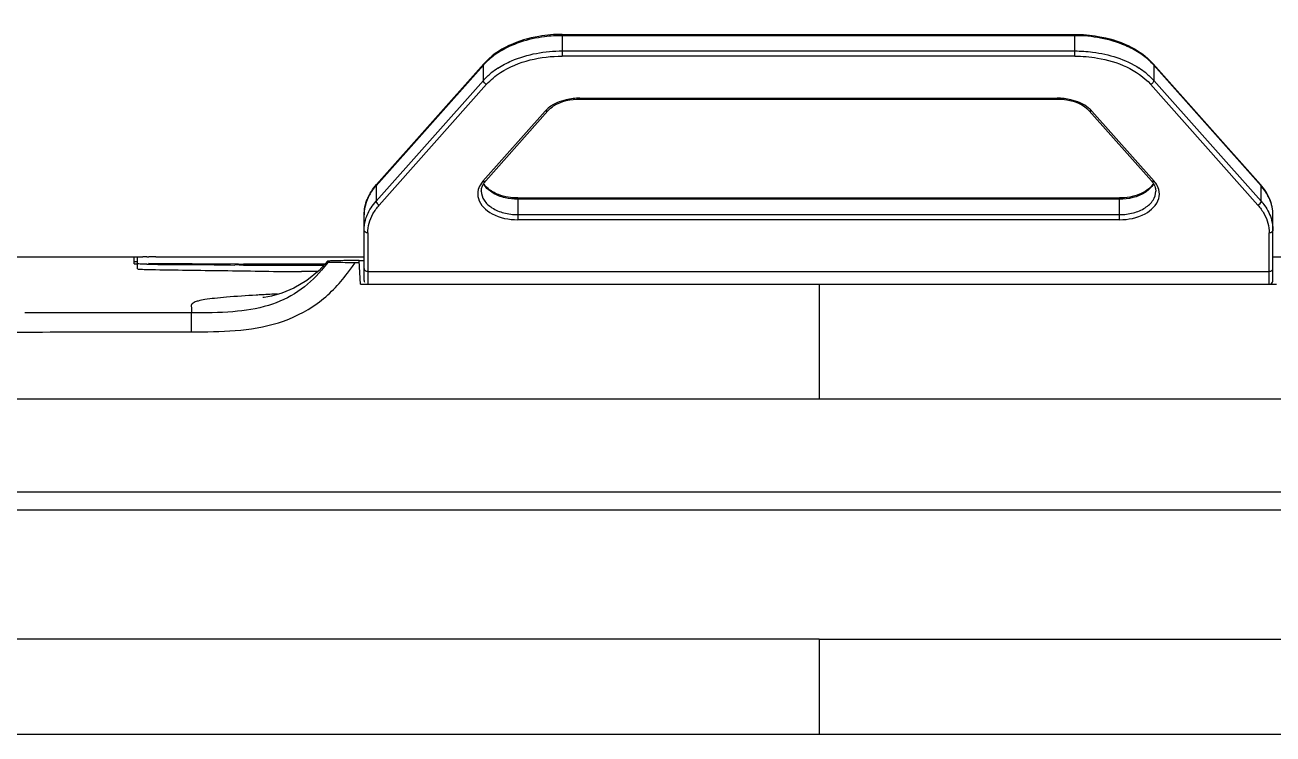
# Model space of a CAD drawing. Header units: millimetres. Extents: x 7426 to 8300, y 123 to 421.
# Drawn here: x 7974.36 to 7991.52, y 211.53 to 221.28 of the extents above; entities that cross this region are included whole.
import ezdxf

# ---------------------------------------------------------------- set-up
doc = ezdxf.new("R2010")
doc.units = ezdxf.units.MM
doc.layers.add('20_ALL_FEATURES', color=7, linetype='Continuous')

msp = doc.modelspace()

# ---------------------------------------------------------------- linework, layer by layer
at = {"layer": '20_ALL_FEATURES', "color": 7, "linetype": 'Continuous'}
for p, q in [((7981.748, 221.148), (7981.748, 220.849)), ((7981.748, 221.148), (7988.797, 221.148)), ((7988.797, 221.13), (7981.748, 221.13)), ((7988.797, 220.849), (7988.797, 221.148)), ((7981.748, 220.92), (7988.797, 220.92)), ((7988.797, 220.849), (7981.748, 220.849)), ((7980.662, 220.726), (7979.187, 219.066)), ((7979.193, 219.083), (7980.668, 220.743)), ((7980.662, 220.726), (7980.668, 220.743)), ((7980.662, 220.515), (7980.662, 220.726)), ((7989.876, 220.743), (7991.352, 219.083)), ((7989.876, 220.743), (7989.876, 220.743)), ((7989.876, 220.743), (7989.882, 220.726)), ((7989.882, 220.726), (7989.882, 220.515)), ((7991.358, 219.066), (7989.882, 220.726)), ((7979.187, 218.855), (7980.662, 220.515)), ((7979.23, 218.801), (7980.706, 220.461)), ((7989.839, 220.461), (7991.314, 218.801)), ((7989.882, 220.515), (7991.358, 218.855)), ((7981.991, 220.271), (7981.991, 220.259)), ((7981.991, 220.271), (7988.554, 220.271)), ((7981.991, 220.259), (7988.554, 220.259)), ((7988.554, 220.259), (7988.554, 220.271)), ((7981.513, 220.093), (7980.656, 219.129)), ((7980.694, 219.134), (7981.551, 220.098)), ((7988.994, 220.098), (7989.851, 219.134)), ((7989.888, 219.129), (7989.031, 220.093)), ((7979.193, 219.083), (7979.187, 219.066)), ((7979.187, 219.066), (7979.187, 218.855)), ((7991.358, 219.066), (7991.352, 219.083)), ((7991.358, 218.855), (7991.358, 219.066)), ((7981.134, 218.899), (7981.134, 218.6)), ((7981.134, 218.899), (7989.411, 218.899)), ((7989.411, 218.881), (7981.134, 218.881)), ((7989.411, 218.6), (7989.411, 218.899)), ((7979.022, 217.764), (7979.022, 218.667)), ((7981.134, 218.67), (7989.411, 218.67)), ((7989.411, 218.6), (7981.134, 218.6)), ((7991.522, 217.764), (7991.522, 218.667)), ((7979.072, 218.418), (7979.072, 217.714)), ((7991.472, 217.714), (7991.472, 218.418)), ((7975.857, 217.994), (7975.857, 218.084)), ((7975.907, 217.998), (7975.907, 218.088)), ((7975.926, 218.089), (7975.98, 218.09)), ((7976.032, 218.09), (7976.06, 218.09)), ((7976.157, 218.09), (7979.022, 218.09)), ((7978.522, 218.033), (7978.402, 217.902)), ((7978.932, 218.044), (7978.956, 218.044)), ((7978.972, 217.714), (7978.956, 218.033)), ((7991.522, 218.09), (7994.407, 218.09)), ((7975.907, 217.924), (7975.907, 217.996)), ((7977.262, 217.99), (7976.055, 217.996)), ((7977.262, 217.976), (7977.262, 217.99)), ((7977.295, 217.99), (7977.262, 217.99)), ((7977.364, 217.989), (7977.364, 217.976)), ((7978.483, 217.989), (7977.364, 217.989)), ((7977.364, 217.976), (7978.471, 217.976)), ((7978.383, 217.886), (7978.161, 217.886)), ((7978.522, 218.013), (7978.436, 217.904)), ((7978.938, 218.008), (7978.899, 218.008)), ((7978.957, 218.008), (7978.938, 218.008)), ((7979.072, 217.889), (7991.472, 217.889)), ((7978.972, 217.714), (7991.572, 217.714)), ((7985.282, 217.714), (7985.282, 216.133)), ((7976.647, 217.319), (7974.357, 217.318)), ((7976.646, 217.059), (7976.647, 217.32)), ((7952.082, 214.86), (8018.497, 214.86)), ((7952.122, 214.61), (8018.443, 214.61)), ((7985.282, 212.83), (7959.709, 212.83)), ((7993.914, 212.829), (7976.641, 212.83)), ((7985.282, 212.83), (7985.282, 211.527)), ((8010.855, 212.829), (7985.282, 212.829)), ((7953.374, 211.527), (8017.189, 211.527))]:
    msp.add_line(p, q, dxfattribs=at)
for points in [[(7975.903, 218.084), (7972.866, 218.083), (7971.914, 218.088), (7970.977, 218.111), (7970.023, 218.195), (7969.539, 218.296)], [(7978.402, 217.902), (7978.234, 217.763), (7978.057, 217.66), (7977.889, 217.591), (7977.746, 217.55), (7977.647, 217.531), (7977.627, 217.528)]]:
    msp.add_lwpolyline(points, dxfattribs=at)
for centre, radius, start, end in [((7981.268, 220.187), 0.811, 137.3152, 138.361), ((7981.443, 219.781), 1.073, 122.8528, 128.8322), ((7989.101, 219.781), 1.073, 51.1675, 57.1469), ((7989.276, 220.187), 0.811, 41.6387, 42.6845), ((7980.895, 219.223), 0.266, 208.2813, 212.7479), ((7980.878, 219.229), 0.25, 211.4675, 215.0389), ((7989.667, 219.229), 0.25, 324.9495, 328.5343), ((7976.1, 207.153), 10.937, 90.357, 90.629), ((7976.155, 197.502), 20.588, 89.9948, 90.2631), ((7976.017, 221.326), 3.332, 268.1015, 268.7107), ((7976.076, 223.853), 5.86, 268.6976, 269.1199), ((7976.122, 226.802), 8.809, 269.1097, 269.4301), ((7977.361, 229.328), 11.347, 269.3972, 270.0133), ((7977.363, 239.402), 21.412, 269.8174, 270.0018), ((7979.072, 217.764), 0.05, 179.9999, 209.9999), ((7991.472, 217.764), 0.05, 299.9999, 359.9999), ((7978.923, 193.591), 24.011, 93.1126, 93.3029), ((7979.021, 191.759), 25.846, 92.6418, 93.1097)]:
    msp.add_arc(centre, radius, start, end, dxfattribs=at)
for points, knots in [([(7965.255, 221.277), (7965.492, 220.9), (7965.883, 220.317), (7966.451, 219.534), (7966.941, 218.905), (7967.487, 218.29), (7968.027, 217.843), (7968.517, 217.558), (7969.047, 217.341), (7969.749, 217.176), (7970.609, 217.108), (7971.757, 217.056), (7973.196, 217.047), (7974.921, 217.058), (7976.071, 217.06), (7976.646, 217.059)], [0, 0, 0, 0, 0.1014, 0.159539, 0.220267, 0.28272, 0.346468, 0.378768, 0.41125, 0.47646, 0.541873, 0.607313, 0.738206, 0.869103, 1, 1, 1, 1]), ([(7981.748, 221.148), (7981.64, 221.148), (7981.254, 221.117), (7980.856, 220.954), (7980.668, 220.743)], [0, 0, 0, 0, 0.275738, 1, 1, 1, 1]), ([(7981.748, 221.13), (7981.666, 221.13), (7981.359, 221.111), (7981.051, 221.016), (7980.861, 220.893)], [0, 0, 0, 0, 0.265329, 1, 1, 1, 1]), ([(7988.797, 221.148), (7988.904, 221.148), (7989.29, 221.117), (7989.689, 220.954), (7989.876, 220.743)], [0, 0, 0, 0, 0.275738, 1, 1, 1, 1]), ([(7989.684, 220.893), (7989.624, 220.932), (7989.349, 221.075), (7989.034, 221.13), (7988.797, 221.13)], [0, 0, 0, 0, 0.232245, 1, 1, 1, 1]), ([(7980.861, 220.893), (7980.843, 220.882), (7980.776, 220.835), (7980.713, 220.781), (7980.672, 220.737)], [0, 0, 0, 0, 0.260787, 1, 1, 1, 1]), ([(7980.706, 220.461), (7980.761, 220.523), (7981.057, 220.764), (7981.454, 220.849), (7981.748, 220.849)], [0, 0, 0, 0, 0.220569, 1, 1, 1, 1]), ([(7980.861, 220.683), (7980.921, 220.722), (7981.195, 220.865), (7981.511, 220.92), (7981.748, 220.92)], [0, 0, 0, 0, 0.232245, 1, 1, 1, 1]), ([(7988.797, 220.92), (7988.879, 220.92), (7989.186, 220.9), (7989.494, 220.806), (7989.684, 220.683)], [0, 0, 0, 0, 0.265329, 1, 1, 1, 1]), ([(7988.797, 220.849), (7988.901, 220.849), (7989.273, 220.819), (7989.658, 220.664), (7989.839, 220.461)], [0, 0, 0, 0, 0.277507, 1, 1, 1, 1]), ([(7989.872, 220.737), (7989.859, 220.751), (7989.801, 220.809), (7989.736, 220.859), (7989.684, 220.893)], [0, 0, 0, 0, 0.239574, 1, 1, 1, 1]), ([(7981.551, 220.098), (7981.573, 220.123), (7981.698, 220.224), (7981.866, 220.259), (7981.991, 220.259)], [0, 0, 0, 0, 0.213551, 1, 1, 1, 1]), ([(7981.802, 220.249), (7981.758, 220.239), (7981.702, 220.221), (7981.649, 220.194), (7981.637, 220.188)], [0, 0, 0, 0, 0.759837, 1, 1, 1, 1]), ([(7988.554, 220.259), (7988.598, 220.259), (7988.755, 220.246), (7988.918, 220.183), (7988.994, 220.098)], [0, 0, 0, 0, 0.281942, 1, 1, 1, 1]), ([(7988.908, 220.188), (7988.896, 220.194), (7988.843, 220.22), (7988.786, 220.239), (7988.743, 220.249)], [0, 0, 0, 0, 0.240162, 1, 1, 1, 1]), ([(7981.637, 220.188), (7981.624, 220.181), (7981.58, 220.155), (7981.539, 220.121), (7981.513, 220.093)], [0, 0, 0, 0, 0.265154, 1, 1, 1, 1]), ([(7989.031, 220.093), (7989.023, 220.102), (7988.986, 220.139), (7988.943, 220.169), (7988.908, 220.188)], [0, 0, 0, 0, 0.235336, 1, 1, 1, 1]), ([(7979.022, 218.667), (7979.022, 218.741), (7979.055, 218.895), (7979.141, 219.024), (7979.193, 219.083)], [0, 0, 0, 0, 0.483499, 1, 1, 1, 1]), ([(7980.656, 219.129), (7980.649, 219.12), (7980.621, 219.085), (7980.6, 219.044), (7980.592, 219.013)], [0, 0, 0, 0, 0.263306, 1, 1, 1, 1]), ([(7980.641, 219.042), (7980.643, 219.05), (7980.655, 219.083), (7980.676, 219.113), (7980.694, 219.134)], [0, 0, 0, 0, 0.232747, 1, 1, 1, 1]), ([(7980.963, 218.9), (7980.932, 218.907), (7980.822, 218.941), (7980.717, 219.01), (7980.672, 219.079)], [0, 0, 0, 0, 0.282023, 1, 1, 1, 1]), ([(7980.781, 218.989), (7980.769, 218.996), (7980.729, 219.023), (7980.693, 219.057), (7980.673, 219.086)], [0, 0, 0, 0, 0.272308, 1, 1, 1, 1]), ([(7989.871, 219.086), (7989.865, 219.077), (7989.835, 219.039), (7989.796, 219.008), (7989.764, 218.989)], [0, 0, 0, 0, 0.228864, 1, 1, 1, 1]), ([(7989.851, 219.134), (7989.857, 219.126), (7989.88, 219.099), (7989.896, 219.067), (7989.904, 219.042)], [0, 0, 0, 0, 0.270651, 1, 1, 1, 1]), ([(7989.953, 219.013), (7989.944, 219.044), (7989.924, 219.085), (7989.896, 219.12), (7989.888, 219.129)], [0, 0, 0, 0, 0.736692, 1, 1, 1, 1]), ([(7991.522, 218.667), (7991.522, 218.741), (7991.49, 218.895), (7991.404, 219.024), (7991.352, 219.083)], [0, 0, 0, 0, 0.483499, 1, 1, 1, 1]), ([(7991.522, 218.667), (7991.522, 218.702), (7991.508, 218.848), (7991.431, 218.983), (7991.358, 219.066)], [0, 0, 0, 0, 0.239106, 1, 1, 1, 1]), ([(7979.096, 218.94), (7979.084, 218.918), (7979.043, 218.833), (7979.022, 218.738), (7979.022, 218.667)], [0, 0, 0, 0, 0.259536, 1, 1, 1, 1]), ([(7980.593, 218.89), (7980.618, 218.8), (7980.796, 218.638), (7981.013, 218.6), (7981.134, 218.6)], [0, 0, 0, 0, 0.43702, 1, 1, 1, 1]), ([(7980.634, 218.991), (7980.634, 218.949), (7980.666, 218.855), (7980.783, 218.751), (7980.946, 218.685), (7981.07, 218.67), (7981.134, 218.67)], [0, 0, 0, 0, 0.198479, 0.43038, 0.702534, 1, 1, 1, 1]), ([(7981.134, 218.899), (7981.101, 218.899), (7980.979, 218.906), (7980.857, 218.942), (7980.781, 218.989)], [0, 0, 0, 0, 0.265866, 1, 1, 1, 1]), ([(7989.843, 219.041), (7989.82, 219.015), (7989.697, 218.916), (7989.532, 218.881), (7989.411, 218.881)], [0, 0, 0, 0, 0.220894, 1, 1, 1, 1]), ([(7989.411, 218.67), (7989.475, 218.67), (7989.599, 218.685), (7989.761, 218.751), (7989.879, 218.855), (7989.911, 218.949), (7989.911, 218.991)], [0, 0, 0, 0, 0.297466, 0.56962, 0.801521, 1, 1, 1, 1]), ([(7989.764, 218.989), (7989.74, 218.974), (7989.63, 218.92), (7989.505, 218.899), (7989.411, 218.899)], [0, 0, 0, 0, 0.23008, 1, 1, 1, 1]), ([(7989.411, 218.6), (7989.531, 218.6), (7989.748, 218.638), (7989.927, 218.8), (7989.952, 218.89)], [0, 0, 0, 0, 0.562974, 1, 1, 1, 1]), ([(7979.041, 218.595), (7979.047, 218.618), (7979.08, 218.713), (7979.136, 218.798), (7979.187, 218.855)], [0, 0, 0, 0, 0.239116, 1, 1, 1, 1]), ([(7991.358, 218.855), (7991.375, 218.836), (7991.438, 218.758), (7991.484, 218.666), (7991.504, 218.595)], [0, 0, 0, 0, 0.263922, 1, 1, 1, 1]), ([(7979.072, 218.418), (7979.066, 218.418), (7979.044, 218.421), (7979.022, 218.441), (7979.022, 218.457)], [0, 0, 0, 0, 0.291578, 1, 1, 1, 1]), ([(7991.522, 218.457), (7991.522, 218.441), (7991.5, 218.421), (7991.479, 218.418), (7991.472, 218.418)], [0, 0, 0, 0, 0.708422, 1, 1, 1, 1]), ([(7975.907, 218.022), (7975.902, 218.022), (7975.887, 218.022), (7975.872, 218.021), (7975.863, 218.021)], [0, 0, 0, 0, 0.336854, 1, 1, 1, 1]), ([(7975.907, 218.088), (7975.907, 218.089), (7975.917, 218.087), (7975.921, 218.089), (7975.926, 218.089)], [0, 0, 0, 0, 0.254305, 1, 1, 1, 1]), ([(7978.522, 218.013), (7978.522, 218.018), (7978.525, 218.024), (7978.521, 218.031), (7978.522, 218.033)], [0, 0, 0, 0, 0.74924, 1, 1, 1, 1]), ([(7978.522, 218.033), (7978.524, 218.035), (7978.541, 218.034), (7978.553, 218.036), (7978.564, 218.037)], [0, 0, 0, 0, 0.22697, 1, 1, 1, 1]), ([(7978.564, 218.037), (7978.585, 218.038), (7978.708, 218.041), (7978.831, 218.043), (7978.933, 218.044)], [0, 0, 0, 0, 0.170386, 1, 1, 1, 1]), ([(7978.974, 218.035), (7978.97, 218.035), (7978.966, 218.033), (7978.955, 218.034), (7978.956, 218.033)], [0, 0, 0, 0, 0.752176, 1, 1, 1, 1]), ([(7979.024, 218.037), (7979.019, 218.036), (7979.002, 218.036), (7978.986, 218.036), (7978.974, 218.035)], [0, 0, 0, 0, 0.305358, 1, 1, 1, 1]), ([(7975.857, 217.994), (7975.857, 217.993), (7975.863, 217.993), (7975.877, 217.99), (7975.894, 217.991), (7975.907, 217.991)], [0, 0, 0, 0, 0.066722, 0.257981, 1, 1, 1, 1]), ([(7975.907, 217.924), (7975.912, 217.92), (7975.938, 217.921), (7975.984, 217.916), (7976.06, 217.915), (7976.118, 217.913), (7976.151, 217.913)], [0, 0, 0, 0, 0.082587, 0.28417, 0.597045, 1, 1, 1, 1]), ([(7976.035, 217.988), (7976.135, 217.987), (7976.387, 217.981), (7976.789, 217.985), (7977.091, 217.978), (7977.242, 217.976)], [0, 0, 0, 0, 0.250006, 0.624999, 1, 1, 1, 1]), ([(7976.151, 217.913), (7976.483, 217.908), (7976.982, 217.901), (7977.653, 217.892), (7977.99, 217.884), (7978.161, 217.886)], [0, 0, 0, 0, 0.496559, 0.744775, 1, 1, 1, 1]), ([(7976.646, 217.059), (7976.848, 217.058), (7977.25, 217.059), (7977.849, 217.154), (7978.397, 217.417), (7978.675, 217.709), (7978.794, 217.865)], [0, 0, 0, 0, 0.252485, 0.504402, 0.75421, 1, 1, 1, 1]), ([(7978.436, 217.905), (7978.342, 217.794), (7978.121, 217.591), (7977.697, 217.395), (7977.193, 217.319), (7976.838, 217.318), (7976.647, 217.32)], [0, 0, 0, 0, 0.224135, 0.453605, 0.707609, 1, 1, 1, 1]), ([(7978.899, 218.008), (7978.853, 218.008), (7978.766, 218.009), (7978.661, 218.009), (7978.595, 218.011), (7978.553, 218.01), (7978.542, 218.013), (7978.52, 218.012), (7978.522, 218.013)], [0, 0, 0, 0, 0.368663, 0.694048, 0.822418, 0.919094, 0.979916, 1, 1, 1, 1]), ([(7979.022, 217.928), (7979.022, 217.912), (7979.044, 217.892), (7979.066, 217.889), (7979.072, 217.889)], [0, 0, 0, 0, 0.708422, 1, 1, 1, 1]), ([(7991.472, 217.889), (7991.479, 217.889), (7991.5, 217.892), (7991.522, 217.912), (7991.522, 217.928)], [0, 0, 0, 0, 0.291578, 1, 1, 1, 1]), ([(7977.539, 217.562), (7977.402, 217.554), (7977.21, 217.542), (7976.974, 217.52), (7976.845, 217.504), (7976.751, 217.485), (7976.685, 217.467), (7976.647, 217.439), (7976.645, 217.42)], [0, 0, 0, 0, 0.44774, 0.627885, 0.771043, 0.873203, 0.938994, 1, 1, 1, 1]), ([(7976.645, 217.42), (7976.644, 217.404), (7976.65, 217.37), (7976.648, 217.336), (7976.647, 217.319)], [0, 0, 0, 0, 0.487235, 1, 1, 1, 1])]:
    msp.add_open_spline(points, degree=3, knots=knots, dxfattribs=at)
for points in [[(7980.662, 220.515), (7980.695, 220.552), (7980.732, 220.586), (7980.77, 220.617)], [(7989.774, 220.617), (7989.813, 220.586), (7989.849, 220.552), (7989.882, 220.515)], [(7980.706, 220.461), (7980.684, 220.469), (7980.662, 220.492), (7980.662, 220.515)], [(7989.882, 220.515), (7989.882, 220.492), (7989.861, 220.469), (7989.839, 220.461)], [(7981.991, 220.271), (7981.928, 220.271), (7981.864, 220.264), (7981.802, 220.249)], [(7988.743, 220.249), (7988.681, 220.264), (7988.617, 220.271), (7988.554, 220.271)], [(7981.551, 220.098), (7981.543, 220.088), (7981.525, 220.088), (7981.513, 220.093)], [(7989.031, 220.093), (7989.019, 220.088), (7989.002, 220.088), (7988.994, 220.098)], [(7979.187, 219.066), (7979.153, 219.027), (7979.122, 218.985), (7979.096, 218.94)], [(7980.656, 219.129), (7980.668, 219.124), (7980.685, 219.124), (7980.694, 219.134)], [(7989.883, 219.097), (7989.872, 219.077), (7989.859, 219.058), (7989.843, 219.041)], [(7989.851, 219.134), (7989.859, 219.124), (7989.876, 219.124), (7989.888, 219.129)], [(7980.592, 219.013), (7980.581, 218.973), (7980.582, 218.93), (7980.593, 218.89)], [(7980.634, 218.991), (7980.634, 219.008), (7980.636, 219.025), (7980.641, 219.042)], [(7981.134, 218.881), (7981.077, 218.881), (7981.019, 218.887), (7980.963, 218.9)], [(7989.904, 219.042), (7989.908, 219.025), (7989.911, 219.008), (7989.911, 218.991)], [(7989.952, 218.89), (7989.963, 218.93), (7989.963, 218.973), (7989.953, 219.013)], [(7979.143, 218.68), (7979.168, 218.723), (7979.197, 218.764), (7979.23, 218.801)], [(7979.187, 218.855), (7979.187, 218.832), (7979.209, 218.809), (7979.23, 218.801)], [(7991.314, 218.801), (7991.336, 218.809), (7991.358, 218.832), (7991.358, 218.855)], [(7991.314, 218.801), (7991.347, 218.764), (7991.377, 218.723), (7991.401, 218.68)], [(7979.022, 218.457), (7979.022, 218.503), (7979.029, 218.55), (7979.041, 218.595)], [(7979.072, 218.418), (7979.072, 218.463), (7979.078, 218.508), (7979.09, 218.551)], [(7979.09, 218.551), (7979.102, 218.596), (7979.121, 218.64), (7979.143, 218.68)], [(7991.401, 218.68), (7991.424, 218.64), (7991.442, 218.596), (7991.454, 218.551)], [(7991.454, 218.551), (7991.466, 218.508), (7991.472, 218.463), (7991.472, 218.418)], [(7991.504, 218.595), (7991.516, 218.55), (7991.522, 218.503), (7991.522, 218.457)], [(7978.794, 217.865), (7978.83, 217.912), (7978.865, 217.96), (7978.899, 218.008)], [(7985.282, 216.132), (7979.234, 216.13), (7973.187, 216.129), (7967.139, 216.134)], [(7999.06, 216.129), (7994.467, 216.135), (7989.875, 216.133), (7985.282, 216.132)]]:
    msp.add_open_spline(points, degree=3, dxfattribs=at)

doc.saveas('drawing.dxf')
